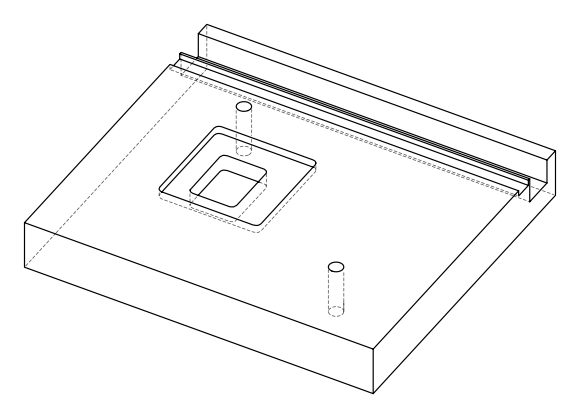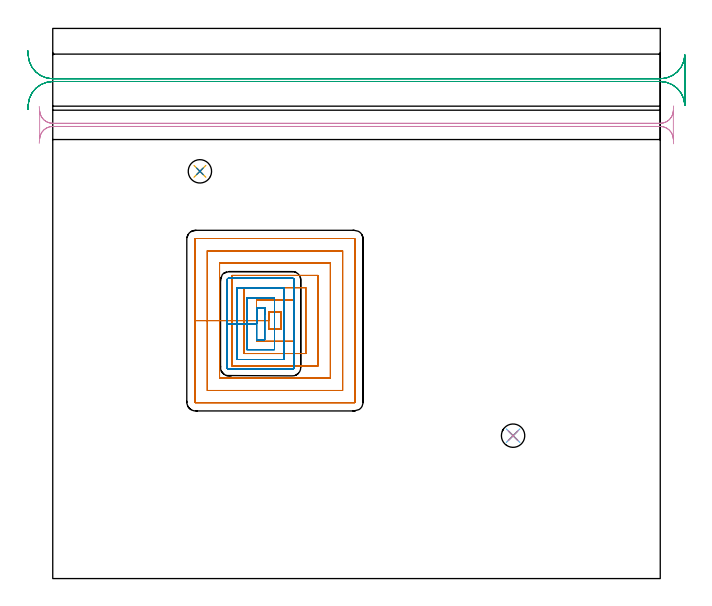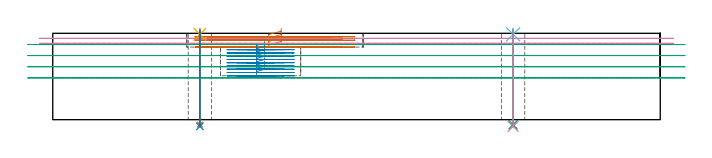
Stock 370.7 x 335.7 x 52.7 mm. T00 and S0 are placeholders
(PLAN: 10 operations, 8 tool changes, 33.8 min)
(1 MILL_RECTANGULAR_POCKET | POCKET_RECTANGULAR_STRAIGHT | NXT0201_013 | Follow Part, ap 2.5, ae 75% | 12.77 min | 99410 mm3)
(2 MILL_RECTANGULAR_POCKET_1 | POCKET_RECTANGULAR_STRAIGHT_1 | UGT0201_007 | Follow Part, ap 2, ae 75% | 9.74 min | 54066 mm3)
(3 MILL_RECTANGULAR_SLOT | SLOT_RECTANGULAR | UGT0201_018 | Follow Part, ap 7.5, ae 75% | 7.02 min | 319718 mm3)
(4 MILL_RECTANGULAR_SLOT_1 | SLOT_RECTANGULAR_1 | UGT0201_008 | Follow Part, ap 4, ae 75% | 3.32 min | 40542 mm3)
(5 SPOT_DRILL | STEP1HOLE | NXT0321_9005460120000 | 0.03 min | 24 mm3)
(6 SPOT_DRILL_1 | STEP1HOLE_1 | NXT0321_9005460120000 | 0.03 min | 17 mm3)
(7 DRILL_THROUGH_HOLE_INTO_CENTER | STEP1HOLE | NXT0301_055 | 0.23 min | 2890 mm3)
(8 DRILL_TO_ENLARGE_THROUGH_HOLE | STEP1HOLE | NXT0301_105 | 0.24 min | 5474 mm3)
(9 DRILL_THROUGH_HOLE_INTO_CENTER_1 | STEP1HOLE_1 | NXT0301_055 | 0.23 min | 2870 mm3)
(10 DRILL_TO_ENLARGE_THROUGH_HOLE_1 | STEP1HOLE_1 | NXT0301_105 | 0.24 min | 5521 mm3)
(TOOL NXT0201_013 | ENDMILL 10mm | D10 FL30 Z4)
(TOOL UGT0201_007 | End Mill 8 mm | D8 FL19 Z4)
(TOOL UGT0201_018 | End mill 30 mm | D30 FL50 Z4)
(TOOL UGT0201_008 | End Mill 16 mm | D16 FL32 Z4)
(TOOL NXT0321_9005460120000 | NC Spot Drill, 142deg, 12mm, Carbide, Uncoated | D12 PA142 FL30 Z2)
(TOOL NXT0301_055 | Carbide Drill 8.4mm [860.1-0840-042A1-MM 2214] | D8.4 PA140 FL61 Z2)
(TOOL NXT0301_105 | Carbide Drill 14.25mm [860.1-1425-071A1-MM 2214] | D14.25 PA140 FL83 Z2)
(OP 1 MILL_RECTANGULAR_POCKET)
G17 G21 G94 G90
T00 M6
G54
G17 G0 G90 X139.4 Y156.167 S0 M3
G43 Z62.7 H0
Z55.7
G94 G1 Y162.5 Z54.003 F250.
X131.8 Z51.966
Y157.4 Z50.6
Y152.3 F500.
X139.4
Y162.5
X131.8
Y157.4
X124.3
Y144.8
X146.9
Y170.
X124.3
Y157.4
X116.8
Y137.3
X154.4
Y177.5
X116.8
Y157.4
X109.3
Y129.8
X161.9
Y185.
X109.3
Y157.4
X101.8
Y122.3
X169.4
Y192.5
X101.8
Y157.4
X94.3
Y114.8
X176.9
Y200.
X94.3
Y157.4
X86.8
Y107.7
G3 X87.2 Y107.3 R0.4
G1 X184.
G3 X184.4 Y107.7 R0.4
G1 Y207.1
G3 X184. Y207.5 R0.4
G1 X87.2
G3 X86.8 Y207.1 R0.4
G1 Y157.4
Y156.4
G0 X139.4 Y156.167 Z53.6
G1 Y162.5 Z51.903 F250.
X131.8 Z49.866
Y157.4 Z48.5
Y152.3 F500.
X139.4
Y162.5
X131.8
Y157.4
X124.3
Y144.8
X146.9
Y170.
X124.3
Y157.4
X116.8
Y137.3
X154.4
Y177.5
X116.8
Y157.4
X109.3
Y129.8
X161.9
Y185.
X109.3
Y157.4
X101.8
Y122.3
X169.4
Y192.5
X101.8
Y157.4
X94.3
Y114.8
X176.9
Y200.
X94.3
Y157.4
X86.8
Y107.7
G3 X87.2 Y107.3 R0.4
G1 X184.
G3 X184.4 Y107.7 R0.4
G1 Y207.1
G3 X184. Y207.5 R0.4
G1 X87.2
G3 X86.8 Y207.1 R0.4
G1 Y157.4
Y156.4
G0 X139.4 Y156.167 Z51.5
G1 Y162.5 Z49.803 F250.
X131.8 Z47.767
Y157.4 Z46.4
Y152.3 F500.
X139.4
Y162.5
X131.8
Y157.4
X124.3
Y144.8
X146.9
Y170.
X124.3
Y157.4
X116.8
Y137.3
X154.4
Y177.5
X116.8
Y157.4
X109.3
Y129.8
X161.9
Y185.
X109.3
Y157.4
X101.8
Y122.3
X169.4
Y192.5
X101.8
Y157.4
X94.3
Y114.8
X176.9
Y200.
X94.3
Y157.4
X86.8
Y107.7
G3 X87.2 Y107.3 R0.4
G1 X184.
G3 X184.4 Y107.7 R0.4
G1 Y207.1
G3 X184. Y207.5 R0.4
G1 X87.2
G3 X86.8 Y207.1 R0.4
G1 Y157.4
Y156.4
G0 X139.4 Y156.167 Z49.4
G1 Y162.5 Z47.703 F250.
X131.8 Z45.667
Y157.4 Z44.3
Y152.3 F500.
X139.4
Y162.5
X131.8
Y157.4
X124.3
Y144.8
X146.9
Y170.
X124.3
Y157.4
X116.8
Y137.3
X154.4
Y177.5
X116.8
Y157.4
X109.3
Y129.8
X161.9
Y185.
X109.3
Y157.4
X101.8
Y122.3
X169.4
Y192.5
X101.8
Y157.4
X94.3
Y114.8
X176.9
Y200.
X94.3
Y157.4
X86.8
Y107.7
G3 X87.2 Y107.3 R0.4
G1 X184.
G3 X184.4 Y107.7 R0.4
G1 Y207.1
G3 X184. Y207.5 R0.4
G1 X87.2
G3 X86.8 Y207.1 R0.4
G1 Y157.4
Y156.4
G0 Z62.7
M5
M2
(OP 2 MILL_RECTANGULAR_POCKET_1)
G17 G21 G94 G90
T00 M6
G54
G17 G0 G90 X129.3 Y161.368 S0 M3
G43 Z62.7 H0
Z47.731
G94 G1 Y165.3 Z46.677 F250.
X124.4 Z45.364
Y155.5 Z42.738
Y145.7 F500.
X129.3
Y165.3
X124.4
Y155.5
X118.4
Y139.7
X135.3
Y171.3
X118.4
Y155.5
X112.4
Y133.7
X141.3
Y177.3
X112.4
Y155.5
X106.4
Y128.7
G3 X107.4 Y127.7 R1.
G1 X146.3
G3 X147.3 Y128.7 R1.
G1 Y182.3
G3 X146.3 Y183.3 R1.
G1 X107.4
G3 X106.4 Y182.3 R1.
G1 Y155.5
Y154.5
G0 X129.3 Y161.368 Z45.738
G1 Y165.3 Z44.685 F250.
X124.4 Z43.372
Y155.5 Z40.746
Y145.7 F500.
X129.3
Y165.3
X124.4
Y155.5
X118.4
Y139.7
X135.3
Y171.3
X118.4
Y155.5
X112.4
Y133.7
X141.3
Y177.3
X112.4
Y155.5
X106.4
Y128.7
G3 X107.4 Y127.7 R1.
G1 X146.3
G3 X147.3 Y128.7 R1.
G1 Y182.3
G3 X146.3 Y183.3 R1.
G1 X107.4
G3 X106.4 Y182.3 R1.
G1 Y155.5
Y154.5
G0 X129.3 Y161.368 Z43.746
G1 Y165.3 Z42.693 F250.
X124.4 Z41.38
Y155.5 Z38.754
Y145.7 F500.
X129.3
Y165.3
X124.4
Y155.5
X118.4
Y139.7
X135.3
Y171.3
X118.4
Y155.5
X112.4
Y133.7
X141.3
Y177.3
X112.4
Y155.5
X106.4
Y128.7
G3 X107.4 Y127.7 R1.
G1 X146.3
G3 X147.3 Y128.7 R1.
G1 Y182.3
G3 X146.3 Y183.3 R1.
G1 X107.4
G3 X106.4 Y182.3 R1.
G1 Y155.5
Y154.5
G0 X129.3 Y161.368 Z41.754
G1 Y165.3 Z40.7 F250.
X124.4 Z39.387
Y155.5 Z36.762
Y145.7 F500.
X129.3
Y165.3
X124.4
Y155.5
X118.4
Y139.7
X135.3
Y171.3
X118.4
Y155.5
X112.4
Y133.7
X141.3
Y177.3
X112.4
Y155.5
X106.4
Y128.7
G3 X107.4 Y127.7 R1.
G1 X146.3
G3 X147.3 Y128.7 R1.
G1 Y182.3
G3 X146.3 Y183.3 R1.
G1 X107.4
G3 X106.4 Y182.3 R1.
G1 Y155.5
Y154.5
G0 X129.3 Y161.368 Z39.762
G1 Y165.3 Z38.708 F250.
X124.4 Z37.395
Y155.5 Z34.769
Y145.7 F500.
X129.3
Y165.3
X124.4
Y155.5
X118.4
Y139.7
X135.3
Y171.3
X118.4
Y155.5
X112.4
Y133.7
X141.3
Y177.3
X112.4
Y155.5
X106.4
Y128.7
G3 X107.4 Y127.7 R1.
G1 X146.3
G3 X147.3 Y128.7 R1.
G1 Y182.3
G3 X146.3 Y183.3 R1.
G1 X107.4
G3 X106.4 Y182.3 R1.
G1 Y155.5
Y154.5
G0 X129.3 Y161.368 Z37.769
G1 Y165.3 Z36.716 F250.
X124.4 Z35.403
Y155.5 Z32.777
Y145.7 F500.
X129.3
Y165.3
X124.4
Y155.5
X118.4
Y139.7
X135.3
Y171.3
X118.4
Y155.5
X112.4
Y133.7
X141.3
Y177.3
X112.4
Y155.5
X106.4
Y128.7
G3 X107.4 Y127.7 R1.
G1 X146.3
G3 X147.3 Y128.7 R1.
G1 Y182.3
G3 X146.3 Y183.3 R1.
G1 X107.4
G3 X106.4 Y182.3 R1.
G1 Y155.5
Y154.5
G0 X129.3 Y161.368 Z35.777
G1 Y165.3 Z34.723 F250.
X124.4 Z33.411
Y155.5 Z30.785
Y145.7 F500.
X129.3
Y165.3
X124.4
Y155.5
X118.4
Y139.7
X135.3
Y171.3
X118.4
Y155.5
X112.4
Y133.7
X141.3
Y177.3
X112.4
Y155.5
X106.4
Y128.7
G3 X107.4 Y127.7 R1.
G1 X146.3
G3 X147.3 Y128.7 R1.
G1 Y182.3
G3 X146.3 Y183.3 R1.
G1 X107.4
G3 X106.4 Y182.3 R1.
G1 Y155.5
Y154.5
G0 X129.3 Y161.368 Z33.785
G1 Y165.3 Z32.731 F250.
X124.4 Z31.418
Y155.5 Z28.792
Y145.7 F500.
X129.3
Y165.3
X124.4
Y155.5
X118.4
Y139.7
X135.3
Y171.3
X118.4
Y155.5
X112.4
Y133.7
X141.3
Y177.3
X112.4
Y155.5
X106.4
Y128.7
G3 X107.4 Y127.7 R1.
G1 X146.3
G3 X147.3 Y128.7 R1.
G1 Y182.3
G3 X146.3 Y183.3 R1.
G1 X107.4
G3 X106.4 Y182.3 R1.
G1 Y155.5
Y154.5
G0 X129.3 Y161.368 Z31.792
G1 Y165.3 Z30.739 F250.
X124.4 Z29.426
Y155.5 Z26.8
Y145.7 F500.
X129.3
Y165.3
X124.4
Y155.5
X118.4
Y139.7
X135.3
Y171.3
X118.4
Y155.5
X112.4
Y133.7
X141.3
Y177.3
X112.4
Y155.5
X106.4
Y128.7
G3 X107.4 Y127.7 R1.
G1 X146.3
G3 X147.3 Y128.7 R1.
G1 Y182.3
G3 X146.3 Y183.3 R1.
G1 X107.4
G3 X106.4 Y182.3 R1.
G1 Y155.5
Y154.5
G0 Z62.7
M5
M2
(OP 3 MILL_RECTANGULAR_SLOT)
G17 G21 G94 G90
T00 M6
G54
G17 G0 G90 X-15.16 Y286.254 S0 M3
G43 Z62.7 H0
Z45.9
G94 G1 X-14.97 Y289.248 F250.
G2 X0. Y303.3 R15. F500.
G1 X370.7
G2 X385.69 Y288.848 R15.
G1 X385.7
Y319.452
X385.69
G2 X370.7 Y305. R15.
G1 X0.
G2 X-14.97 Y319.052 R15.
G1 X-15.16 Y322.046 F250.
G0 Y286.254 Z39.1
G1 X-14.97 Y289.248
G2 X0. Y303.3 R15. F500.
G1 X370.7
G2 X385.69 Y288.848 R15.
G1 X385.7
Y319.452
X385.69
G2 X370.7 Y305. R15.
G1 X0.
G2 X-14.97 Y319.052 R15.
G1 X-15.16 Y322.046 F250.
G0 Y286.254 Z32.3
G1 X-14.97 Y289.248
G2 X0. Y303.3 R15. F500.
G1 X370.7
G2 X385.69 Y288.848 R15.
G1 X385.7
Y319.452
X385.69
G2 X370.7 Y305. R15.
G1 X0.
G2 X-14.97 Y319.052 R15.
G1 X-15.16 Y322.046 F250.
G0 Y286.254 Z25.5
G1 X-14.97 Y289.248
G2 X0. Y303.3 R15. F500.
G1 X370.7
G2 X385.69 Y288.848 R15.
G1 X385.7
Y319.452
X385.69
G2 X370.7 Y305. R15.
G1 X0.
G2 X-14.97 Y319.052 R15.
G1 X-15.16 Y322.046 F250.
G0 Z62.7
M5
M2
(OP 4 MILL_RECTANGULAR_SLOT_1)
G17 G21 G94 G90
T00 M6
G54
G17 G0 G90 X-8.23 Y265.603 S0 M3
G43 Z62.7 H0
Z49.65
G94 G1 X-7.97 Y268.592 F250.
G2 X0. Y275.9 R8. F500.
G1 X370.7
G2 X378.69 Y268.3 R8.
G1 X378.7
Y285.4
X378.69
G2 X370.7 Y277.8 R8.
G1 X0.
G2 X-7.97 Y285.108 R8.
G1 X-8.23 Y288.097 F250.
G0 Z62.7
X378.84 Y288.396
Z46.6
G1 X378.69 Y285.4
G2 X370.7 Y277.8 R8. F500.
G1 X0.
G2 X-7.97 Y285.108 R8.
G1 X-8.
Y268.592
X-7.97
G2 X0. Y275.9 R8.
G1 X370.7
G2 X378.69 Y268.3 R8.
G1 X378.84 Y265.304 F250.
G0 Z62.7
M5
M2
(OP 5 SPOT_DRILL)
G17 G21 G94 G90
T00 M6
G54
G17 G0 G90 X89.8 Y248.5 S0 M3
G43 Z62.7 H0
G94 G81 G98 Z52.08 F250. R55.7
G80
M5
M2
(OP 6 SPOT_DRILL_1)
G17 G21 G94 G90
T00 M6
G54
G17 G0 G90 X280.9 Y87.2 S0 M3
G43 Z62.7 H0
G94 G81 G98 Z52.08 F250. R55.7
G80
M5
M2
(OP 7 DRILL_THROUGH_HOLE_INTO_CENTER)
G17 G21 G94 G90
T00 M6
G54
G17 G0 G90 X89.8 Y248.5 S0 M3
G43 Z62.7 H1
G94 G73 G98 Z-3.029 F250. Q7.961 R54.7
G80
M5
M2
(OP 8 DRILL_TO_ENLARGE_THROUGH_HOLE)
G17 G21 G94 G90
T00 M6
G54
G17 G0 G90 X89.8 Y248.5 S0 M3
G43 Z62.7 H1
G94 G73 G98 Z-4.093 F250. Q14.198 R54.7
G80
M5
M2
(OP 9 DRILL_THROUGH_HOLE_INTO_CENTER_1)
G17 G21 G94 G90
T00 M6
G54
G17 G0 G90 X280.9 Y87.2 S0 M3
G43 Z62.7 H1
G94 G73 G98 Z-3.029 F250. Q7.961 R54.7
G80
M5
M2
(OP 10 DRILL_TO_ENLARGE_THROUGH_HOLE_1)
G17 G21 G94 G90
T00 M6
G54
G17 G0 G90 X280.9 Y87.2 S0 M3
G43 Z62.7 H1
G94 G73 G98 Z-4.093 F250. Q14.198 R54.7
G80
M5
M2
